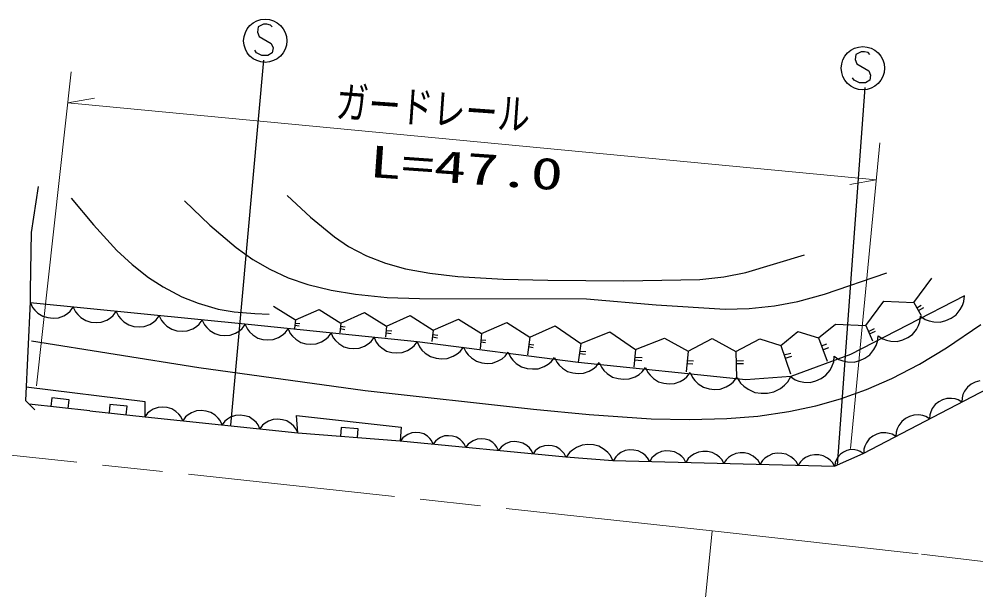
# Model space of a CAD drawing. Units: millimetres, scale not verified. Extents: x 40000 to 680000, y 20000 to 380000.
# Drawn here: x 368972 to 424351, y 285736 to 318751 of the extents above; entities that cross this region are included whole.
import ezdxf
from ezdxf.enums import TextEntityAlignment as Align

# ---------------------------------------------------------------- set-up
doc = ezdxf.new("R2010")
doc.units = ezdxf.units.MM
doc.header["$LTSCALE"] = 1000
doc.linetypes.add('CHAIN', pattern=[18.5, 12, -1.5, 3.5, -1.5])
for name, color, linetype, lineweight in [('M-BGD', 7, 'Continuous', 25), ('M-BGD-EXST', 7, 'Continuous', 25), ('M-BMK', 2, 'CHAIN', 13), ('M-STR-HTXT', 7, 'Continuous', 13)]:
    doc.layers.add(name, color=color, linetype=linetype, lineweight=lineweight)
doc.styles.add('ＭＳ ゴシック', font='')
doc.styles.get('ＭＳ ゴシック').set_extended_font_data('MS Gothic')

msp = doc.modelspace()

# ---------------------------------------------------------------- linework, layer by layer
at = {"layer": 'M-BGD'}
for p, q in [((370076, 309062), (369677, 306400)), ((384494, 308544), (385828, 307293)), ((371983, 308395), (373269, 306844)), ((378536, 308246), (380009, 306839)), ((373269, 306844), (374627, 305372)), ((380009, 306839), (381539, 305536)), ((385828, 307293), (387222, 306150)), ((369677, 306400), (369611, 303072)), ((387222, 306150), (388044, 305602)), ((374627, 305372), (375506, 304558)), ((381539, 305536), (382507, 304847)), ((388044, 305602), (389071, 305064)), ((382507, 304847), (383476, 304281)), ((389071, 305064), (390181, 304637)), ((390181, 304637), (391340, 304314)), ((411039, 304092), (414431, 305118)), ((375506, 304558), (376465, 303809)), ((383476, 304281), (384552, 303794)), ((391340, 304314), (392735, 304047)), ((392735, 304047), (394360, 303854)), ((409766, 303842), (411039, 304092)), ((415593, 302835), (419197, 304075)), ((376465, 303809), (377313, 303260)), ((384552, 303794), (385678, 303407)), ((394360, 303854), (396981, 303700)), ((396981, 303700), (399577, 303652)), ((399577, 303652), (403966, 303611)), ((403966, 303611), (408381, 303680)), ((408381, 303680), (409766, 303842)), ((420767, 302361), (421808, 303768)), ((369611, 303072), (369611, 302407)), ((377313, 303260), (378391, 302696)), ((385678, 303407), (387042, 303069)), ((387042, 303069), (388445, 302835)), ((369611, 302407), (369344, 296683)), ((378391, 302696), (379328, 302315)), ((388445, 302835), (390281, 302657)), ((390281, 302657), (392144, 302582)), ((392144, 302582), (401822, 302575)), ((401822, 302575), (405839, 302219)), ((412690, 302167), (414051, 302426)), ((414051, 302426), (415593, 302835)), ((423687, 302739), (417098, 299345)), ((417979, 301035), (419020, 302441)), ((419020, 302441), (420767, 302361)), ((423571, 302192), (423652, 302415)), ((423652, 302415), (423687, 302739)), ((382422, 301076), (369603, 302340)), ((369620, 302338), (369744, 302075)), ((369744, 302075), (369878, 301910)), ((369878, 301910), (370062, 301741)), ((371769, 301719), (371933, 301854)), ((371933, 301854), (372107, 302087)), ((372107, 302087), (372231, 301823)), ((372231, 301823), (372366, 301659)), ((374420, 301602), (374595, 301836)), ((374595, 301836), (374719, 301572)), ((379328, 302315), (380489, 301978)), ((380489, 301978), (381415, 301814)), ((383694, 302144), (384963, 301351)), ((384963, 301351), (386329, 301963)), ((386329, 301963), (387598, 301170)), ((405839, 302219), (409847, 301976)), ((409847, 301976), (411235, 302016)), ((411235, 302016), (412690, 302167)), ((420767, 302361), (421186, 301611)), ((420942, 302049), (421193, 302196)), ((421023, 301903), (421330, 302073)), ((423204, 301651), (423438, 301945)), ((423438, 301945), (423571, 302192)), ((370062, 301741), (370346, 301562)), ((370346, 301562), (370639, 301482)), ((370639, 301482), (370938, 301452)), ((370938, 301452), (371241, 301471)), ((371241, 301471), (371555, 301590)), ((371555, 301590), (371769, 301719)), ((372366, 301659), (372550, 301490)), ((372550, 301490), (372833, 301310)), ((372833, 301310), (373126, 301230)), ((373728, 301220), (374042, 301339)), ((374042, 301339), (374256, 301468)), ((374256, 301468), (374420, 301602)), ((374719, 301572), (374853, 301408)), ((374853, 301408), (375037, 301238)), ((376743, 301217), (376908, 301351)), ((376908, 301351), (377082, 301585)), ((377082, 301585), (377206, 301321)), ((377206, 301321), (377340, 301157)), ((379395, 301100), (379569, 301333)), ((379569, 301333), (379693, 301070)), ((381415, 301814), (382611, 301719)), ((382611, 301719), (383451, 301692)), ((384963, 301351), (384914, 300854)), ((387598, 301170), (388964, 301783)), ((388964, 301783), (390233, 300990)), ((390233, 300990), (391598, 301602)), ((391598, 301602), (392944, 300757)), ((392944, 300757), (394396, 301404)), ((394396, 301404), (395741, 300559)), ((421113, 301249), (421147, 301562)), ((421147, 301562), (421417, 301378)), ((421417, 301378), (421640, 301297)), ((421640, 301297), (421914, 301238)), ((422289, 301227), (422618, 301318)), ((422618, 301318), (422923, 301459)), ((422923, 301459), (423204, 301651)), ((373126, 301230), (373425, 301200)), ((373425, 301200), (373728, 301220)), ((375037, 301238), (375320, 301059)), ((375320, 301059), (375614, 300979)), ((375614, 300979), (375912, 300949)), ((375912, 300949), (376216, 300969)), ((376216, 300969), (376529, 301088)), ((376529, 301088), (376743, 301217)), ((377340, 301157), (377524, 300987)), ((377524, 300987), (377808, 300808)), ((377808, 300808), (378101, 300728)), ((378101, 300728), (378400, 300698)), ((378400, 300698), (378703, 300717)), ((378703, 300717), (379017, 300836)), ((379017, 300836), (379231, 300966)), ((379231, 300966), (379395, 301100)), ((379693, 301070), (379828, 300905)), ((379828, 300905), (380012, 300736)), ((380012, 300736), (380295, 300557)), ((381504, 300585), (381718, 300714)), ((381718, 300714), (381882, 300849)), ((381882, 300849), (382057, 301082)), ((382057, 301082), (382181, 300818)), ((382181, 300818), (382315, 300654)), ((392006, 300077), (382422, 301076)), ((384370, 300597), (384544, 300831)), ((384544, 300831), (384668, 300567)), ((384933, 301042), (385174, 301018)), ((384946, 301171), (385217, 301147)), ((387598, 301170), (387538, 300601)), ((387564, 300848), (387830, 300804)), ((387579, 300987), (387852, 300954)), ((390233, 300990), (390179, 300348)), ((390212, 300748), (390551, 300718)), ((392944, 300757), (392856, 300112)), ((395741, 300559), (397193, 301205)), ((397193, 301205), (398538, 300360)), ((398538, 300360), (399990, 301007)), ((399990, 301007), (401480, 299986)), ((415251, 300314), (416231, 301115)), ((416231, 301115), (417979, 301035)), ((417979, 301035), (418373, 300144)), ((418138, 300675), (418481, 300846)), ((420681, 300513), (420907, 300796)), ((420907, 300796), (421034, 301034)), ((421034, 301034), (421113, 301249)), ((421914, 301238), (422289, 301227)), ((422649, 299727), (424631, 301080)), ((380295, 300557), (380588, 300477)), ((380588, 300477), (380887, 300447)), ((380887, 300447), (381190, 300466)), ((381190, 300466), (381504, 300585)), ((382315, 300654), (382499, 300485)), ((382499, 300485), (382782, 300305)), ((382782, 300305), (383076, 300225)), ((383076, 300225), (383374, 300195)), ((383374, 300195), (383678, 300215)), ((383678, 300215), (383991, 300334)), ((383991, 300334), (384205, 300463)), ((384205, 300463), (384370, 300597)), ((384668, 300567), (384802, 300403)), ((384802, 300403), (384986, 300233)), ((384986, 300233), (385270, 300054)), ((386479, 300083), (386693, 300212)), ((386693, 300212), (386857, 300346)), ((386857, 300346), (387031, 300580)), ((387031, 300580), (387155, 300316)), ((387155, 300316), (387290, 300152)), ((389344, 300095), (389519, 300328)), ((389519, 300328), (389643, 300065)), ((390200, 300598), (390508, 300568)), ((392891, 300370), (393185, 300311)), ((392910, 300505), (393206, 300461)), ((395741, 300559), (395664, 299675)), ((395710, 300208), (395991, 300183)), ((398538, 300360), (398395, 299328)), ((401480, 299986), (403157, 300655)), ((403157, 300655), (404647, 299634)), ((404647, 299634), (406324, 300303)), ((406324, 300303), (407697, 299553)), ((407697, 299553), (409085, 300276)), ((409085, 300276), (410458, 299526)), ((410458, 299526), (411846, 300249)), ((411846, 300249), (413058, 299881)), ((413058, 299881), (414039, 300682)), ((414039, 300682), (415251, 300314)), ((415251, 300314), (415735, 298962)), ((418192, 300554), (418535, 300710)), ((418662, 300102), (418697, 300426)), ((418697, 300426), (418958, 300249)), ((418958, 300249), (419173, 300171)), ((419173, 300171), (419437, 300114)), ((419799, 300104), (420116, 300191)), ((420116, 300191), (420410, 300327)), ((420410, 300327), (420681, 300513)), ((369687, 300147), (379365, 298600)), ((385270, 300054), (385563, 299974)), ((385563, 299974), (385862, 299944)), ((385862, 299944), (386165, 299964)), ((386165, 299964), (386479, 300083)), ((387290, 300152), (387474, 299982)), ((387474, 299982), (387757, 299803)), ((387757, 299803), (388050, 299723)), ((388050, 299723), (388349, 299693)), ((388349, 299693), (388652, 299712)), ((388652, 299712), (388966, 299831)), ((388966, 299831), (389180, 299961)), ((389180, 299961), (389344, 300095)), ((389643, 300065), (389777, 299900)), ((389777, 299900), (389961, 299731)), ((389961, 299731), (390244, 299552)), ((391453, 299580), (391667, 299709)), ((391667, 299709), (391832, 299844)), ((391832, 299844), (392006, 300077)), ((401324, 298879), (392006, 300077)), ((392013, 300076), (392144, 299790)), ((392144, 299790), (392287, 299611)), ((392287, 299611), (392483, 299426)), ((394505, 299525), (394696, 299776)), ((394696, 299776), (394822, 299500)), ((395699, 300081), (395969, 300054)), ((398461, 299808), (398729, 299754)), ((398481, 299949), (398772, 299904)), ((401480, 299986), (401329, 298900)), ((404647, 299634), (404549, 298615)), ((413058, 299881), (413615, 298228)), ((415417, 299850), (415728, 299969)), ((415499, 299620), (415835, 299754)), ((418214, 299338), (418448, 299632)), ((418448, 299632), (418581, 299879)), ((418581, 299879), (418662, 300102)), ((419437, 300114), (419799, 300104)), ((421095, 298797), (422649, 299727)), ((390244, 299552), (390538, 299472)), ((390538, 299472), (390836, 299442)), ((390836, 299442), (391140, 299461)), ((391140, 299461), (391453, 299580)), ((392483, 299426), (392787, 299229)), ((392787, 299229), (393103, 299139)), ((393103, 299139), (393425, 299103)), ((393425, 299103), (393753, 299121)), ((393753, 299121), (394093, 299245)), ((394093, 299245), (394326, 299382)), ((394326, 299382), (394505, 299525)), ((394822, 299500), (394960, 299327)), ((394960, 299327), (395149, 299149)), ((395149, 299149), (395442, 298959)), ((396699, 298975), (396923, 299107)), ((396923, 299107), (397096, 299245)), ((397096, 299245), (397280, 299486)), ((397280, 299486), (397411, 299199)), ((397411, 299199), (397554, 299020)), ((399772, 298935), (399963, 299185)), ((399963, 299185), (400089, 298909)), ((401399, 299401), (401749, 299369)), ((401419, 299549), (401770, 299519)), ((404606, 299205), (405029, 299176)), ((407697, 299553), (407583, 298350)), ((410458, 299526), (410497, 298004)), ((413244, 299328), (413650, 299433)), ((413305, 299147), (413693, 299262)), ((417098, 299345), (413637, 298081)), ((416122, 298924), (416157, 299249)), ((416157, 299249), (416427, 299065)), ((416427, 299065), (416650, 298984)), ((417628, 299005), (417933, 299146)), ((417933, 299146), (418214, 299338)), ((379365, 298600), (389009, 297266)), ((395442, 298959), (395746, 298873)), ((395746, 298873), (396056, 298838)), ((396056, 298838), (396372, 298855)), ((396372, 298855), (396699, 298975)), ((397554, 299020), (397750, 298835)), ((397750, 298835), (398054, 298638)), ((398054, 298638), (398370, 298548)), ((398370, 298548), (398692, 298512)), ((398692, 298512), (399020, 298530)), ((399020, 298530), (399360, 298655)), ((399360, 298655), (399593, 298792)), ((399593, 298792), (399772, 298935)), ((400089, 298909), (400227, 298737)), ((400227, 298737), (400416, 298559)), ((400416, 298559), (400709, 298369)), ((411041, 297881), (401324, 298879)), ((401966, 298385), (402190, 298517)), ((402190, 298517), (402363, 298654)), ((402363, 298654), (402547, 298895)), ((402547, 298895), (402678, 298609)), ((402678, 298609), (402821, 298430)), ((404589, 299035), (405007, 299005)), ((405039, 298344), (405230, 298594)), ((405230, 298594), (405356, 298319)), ((407629, 298839), (407963, 298812)), ((407644, 298996), (408006, 298983)), ((410472, 298991), (410908, 299005)), ((410476, 298833), (410908, 298833)), ((415908, 298454), (416040, 298701)), ((416040, 298701), (416122, 298924)), ((416650, 298984), (416924, 298925)), ((416924, 298925), (417299, 298914)), ((417299, 298914), (417628, 299005)), ((419490, 297963), (421095, 298797)), ((400709, 298369), (401013, 298282)), ((401013, 298282), (401323, 298248)), ((401323, 298248), (401639, 298264)), ((401639, 298264), (401966, 298385)), ((402821, 298430), (403017, 298245)), ((403017, 298245), (403321, 298048)), ((403321, 298048), (403637, 297958)), ((403637, 297958), (403959, 297922)), ((404287, 297939), (404627, 298064)), ((404627, 298064), (404860, 298201)), ((404860, 298201), (405039, 298344)), ((405356, 298319), (405494, 298146)), ((405494, 298146), (405683, 297968)), ((405683, 297968), (405976, 297778)), ((407457, 297926), (407630, 298064)), ((407630, 298064), (407814, 298305)), ((407814, 298305), (407945, 298018)), ((407945, 298018), (408088, 297839)), ((410306, 297753), (410497, 298004)), ((410538, 298005), (410731, 297699)), ((413637, 298081), (411041, 297881)), ((413459, 297766), (413637, 298081)), ((413616, 298071), (413887, 297888)), ((415087, 297827), (415392, 297968)), ((415392, 297968), (415674, 298161)), ((415674, 298161), (415908, 298454)), ((418022, 297318), (419490, 297963)), ((376274, 296616), (369381, 297470)), ((403959, 297922), (404287, 297939)), ((405976, 297778), (406280, 297692)), ((406280, 297692), (406590, 297657)), ((406590, 297657), (406906, 297674)), ((406906, 297674), (407233, 297794)), ((407233, 297794), (407457, 297926)), ((408088, 297839), (408284, 297654)), ((408284, 297654), (408588, 297457)), ((408588, 297457), (408904, 297367)), ((409554, 297349), (409894, 297474)), ((409894, 297474), (410127, 297611)), ((410127, 297611), (410306, 297753)), ((410731, 297699), (410922, 297518)), ((410922, 297518), (411174, 297338)), ((413034, 297384), (413277, 297576)), ((413277, 297576), (413459, 297766)), ((413887, 297888), (414110, 297806)), ((414110, 297806), (414384, 297748)), ((414384, 297748), (414759, 297737)), ((414759, 297737), (415087, 297827)), ((417830, 293621), (425484, 297615)), ((423873, 297469), (423700, 297230)), ((424086, 297630), (423873, 297469)), ((424320, 297752), (424086, 297630)), ((424575, 297835), (424320, 297752)), ((370867, 296837), (370811, 296340)), ((371861, 296724), (370867, 296837)), ((389009, 297266), (398749, 296186)), ((408904, 297367), (409226, 297331)), ((409226, 297331), (409554, 297349)), ((411174, 297338), (411551, 297161)), ((411551, 297161), (411924, 297108)), ((411924, 297108), (412296, 297117)), ((412296, 297117), (412666, 297189)), ((412666, 297189), (413034, 297384)), ((416516, 296777), (418022, 297318)), ((423549, 296853), (423534, 296597)), ((423605, 297031), (423549, 296853)), ((423700, 297230), (423605, 297031)), ((369344, 296683), (369877, 296150)), ((373071, 296084), (369544, 296483)), ((371805, 296227), (371861, 296724)), ((374227, 296466), (374176, 295969)), ((375222, 296363), (374227, 296466)), ((375170, 295866), (375222, 296363)), ((376274, 295751), (376274, 296616)), ((377015, 296292), (376739, 296189)), ((377282, 296308), (377015, 296292)), ((377545, 296281), (377282, 296308)), ((377803, 296209), (377545, 296281)), ((413525, 296049), (415093, 296378)), ((415093, 296378), (416516, 296777)), ((421995, 296458), (421830, 296229)), ((422199, 296612), (421995, 296458)), ((422423, 296728), (422199, 296612)), ((422666, 296807), (422423, 296728)), ((422947, 296812), (422666, 296807)), ((423155, 296778), (422947, 296812)), ((423325, 296725), (423155, 296778)), ((423534, 296597), (423325, 296725)), ((373071, 296084), (376274, 295751)), ((376405, 295959), (376250, 295754)), ((376274, 295751), (385101, 294819)), ((376550, 296076), (376405, 295959)), ((376739, 296189), (376550, 296076)), ((378051, 296050), (377803, 296209)), ((378213, 295900), (378051, 296050)), ((378330, 295755), (378213, 295900)), ((378438, 295523), (378330, 295755)), ((378600, 295737), (378438, 295523)), ((378751, 295860), (378600, 295737)), ((378949, 295978), (378751, 295860)), ((379238, 296086), (378949, 295978)), ((379517, 296103), (379238, 296086)), ((379792, 296074), (379517, 296103)), ((380061, 295999), (379792, 296074)), ((380321, 295833), (380061, 295999)), ((380490, 295676), (380321, 295833)), ((381490, 295820), (381214, 295716)), ((381757, 295836), (381490, 295820)), ((382020, 295808), (381757, 295836)), ((382278, 295737), (382020, 295808)), ((382527, 295578), (382278, 295737)), ((385101, 294819), (385035, 295818)), ((385035, 295818), (391091, 295152)), ((398749, 296186), (401973, 295874)), ((401973, 295874), (405564, 295632)), ((409932, 295643), (411736, 295793)), ((411736, 295793), (413525, 296049)), ((420508, 295763), (420274, 295641)), ((420763, 295846), (420508, 295763)), ((421058, 295851), (420763, 295846)), ((421275, 295816), (421058, 295851)), ((421453, 295760), (421275, 295816)), ((421672, 295626), (421453, 295760)), ((421686, 295870), (421672, 295626)), ((421740, 296040), (421686, 295870)), ((421830, 296229), (421740, 296040)), ((380612, 295524), (380490, 295676)), ((380725, 295281), (380612, 295524)), ((380880, 295486), (380725, 295281)), ((381025, 295603), (380880, 295486)), ((381214, 295716), (381025, 295603)), ((382688, 295428), (382527, 295578)), ((382805, 295283), (382688, 295428)), ((382913, 295050), (382805, 295283)), ((383068, 295255), (382913, 295050)), ((383213, 295373), (383068, 295255)), ((383402, 295485), (383213, 295373)), ((383678, 295589), (383402, 295485)), ((383945, 295605), (383678, 295589)), ((384208, 295577), (383945, 295605)), ((384466, 295506), (384208, 295577)), ((384714, 295347), (384466, 295506)), ((384876, 295197), (384714, 295347)), ((384993, 295052), (384876, 295197)), ((405564, 295632), (407770, 295583)), ((407770, 295583), (409932, 295643)), ((419887, 295241), (419792, 295042)), ((420060, 295480), (419887, 295241)), ((420274, 295641), (420060, 295480)), ((385101, 294819), (384993, 295052)), ((385101, 294819), (391025, 294353)), ((387604, 295124), (387564, 294625)), ((388601, 295046), (387604, 295124)), ((388561, 294547), (388601, 295046)), ((391091, 295152), (391025, 294353)), ((391310, 294631), (391186, 294529)), ((391473, 294730), (391310, 294631)), ((391711, 294821), (391473, 294730)), ((391941, 294837), (391711, 294821)), ((392168, 294815), (391941, 294837)), ((392391, 294755), (392168, 294815)), ((392607, 294619), (392391, 294755)), ((392747, 294491), (392607, 294619)), ((393602, 294637), (393364, 294546)), ((393832, 294653), (393602, 294637)), ((394059, 294631), (393832, 294653)), ((394282, 294571), (394059, 294631)), ((418387, 294623), (418183, 294469)), ((418611, 294739), (418387, 294623)), ((418853, 294818), (418611, 294739)), ((419135, 294823), (418853, 294818)), ((419342, 294789), (419135, 294823)), ((419512, 294736), (419342, 294789)), ((419721, 294608), (419512, 294736)), ((419736, 294864), (419721, 294608)), ((419792, 295042), (419736, 294864)), ((391025, 294353), (400609, 293422)), ((391186, 294529), (391054, 294350)), ((392850, 294367), (392747, 294491)), ((392945, 294167), (392850, 294367)), ((393077, 294345), (392945, 294167)), ((393201, 294447), (393077, 294345)), ((393364, 294546), (393201, 294447)), ((394498, 294436), (394282, 294571)), ((394639, 294307), (394498, 294436)), ((394741, 294183), (394639, 294307)), ((394836, 293983), (394741, 294183)), ((394968, 294161), (394836, 293983)), ((395092, 294263), (394968, 294161)), ((395255, 294362), (395092, 294263)), ((395493, 294453), (395255, 294362)), ((395723, 294469), (395493, 294453)), ((395950, 294447), (395723, 294469)), ((396173, 294387), (395950, 294447)), ((396389, 294252), (396173, 294387)), ((396530, 294124), (396389, 294252)), ((396632, 293999), (396530, 294124)), ((396997, 294094), (396866, 293986)), ((397168, 294198), (396997, 294094)), ((397418, 294294), (397168, 294198)), ((397661, 294311), (397418, 294294)), ((397900, 294288), (397661, 294311)), ((398135, 294225), (397900, 294288)), ((398362, 294082), (398135, 294225)), ((398510, 293947), (398362, 294082)), ((399374, 294076), (399136, 293985)), ((399605, 294092), (399374, 294076)), ((399832, 294070), (399605, 294092)), ((400055, 294010), (399832, 294070)), ((401562, 294110), (401227, 293972)), ((401889, 294140), (401562, 294110)), ((402212, 294116), (401889, 294140)), ((402531, 294039), (402212, 294116)), ((418018, 294240), (417927, 294051)), ((418183, 294469), (418018, 294240)), ((396727, 293799), (396632, 293999)), ((396866, 293986), (396727, 293799)), ((398618, 293816), (398510, 293947)), ((398718, 293605), (398618, 293816)), ((398850, 293783), (398718, 293605)), ((398974, 293886), (398850, 293783)), ((399136, 293985), (398974, 293886)), ((400271, 293874), (400055, 294010)), ((400411, 293746), (400271, 293874)), ((400514, 293622), (400411, 293746)), ((400609, 293422), (400514, 293622)), ((400826, 293676), (400645, 293419)), ((401000, 293826), (400826, 293676)), ((401227, 293972), (401000, 293826)), ((402842, 293854), (402531, 294039)), ((403046, 293676), (402842, 293854)), ((403196, 293503), (403046, 293676)), ((403631, 293550), (403502, 293428)), ((403802, 293672), (403631, 293550)), ((404057, 293791), (403802, 293672)), ((404310, 293827), (404057, 293791)), ((404562, 293820), (404310, 293827)), ((404813, 293772), (404562, 293820)), ((405062, 293639), (404813, 293772)), ((405226, 293509), (405062, 293639)), ((405902, 293618), (405730, 293496)), ((406157, 293737), (405902, 293618)), ((406410, 293772), (406157, 293737)), ((406662, 293766), (406410, 293772)), ((406912, 293717), (406662, 293766)), ((407161, 293585), (406912, 293717)), ((407326, 293455), (407161, 293585)), ((408021, 293585), (407842, 293457)), ((408289, 293710), (408021, 293585)), ((408554, 293747), (408289, 293710)), ((408818, 293740), (408554, 293747)), ((409080, 293689), (408818, 293740)), ((409341, 293550), (409080, 293689)), ((409513, 293414), (409341, 293550)), ((410455, 293625), (410200, 293506)), ((410708, 293661), (410455, 293625)), ((410960, 293654), (410708, 293661)), ((411211, 293606), (410960, 293654)), ((411460, 293473), (411211, 293606)), ((412587, 293598), (412320, 293473)), ((412852, 293635), (412587, 293598)), ((413116, 293628), (412852, 293635)), ((413379, 293578), (413116, 293628)), ((413639, 293439), (413379, 293578)), ((414754, 293514), (414499, 293395)), ((415007, 293549), (414754, 293514)), ((415259, 293543), (415007, 293549)), ((415510, 293494), (415259, 293543)), ((416166, 292889), (417830, 293621)), ((416507, 293590), (416352, 293404)), ((416690, 293710), (416507, 293590)), ((416888, 293797), (416690, 293710)), ((417100, 293851), (416888, 293797)), ((417341, 293839), (417100, 293851)), ((417516, 293798), (417341, 293839)), ((417659, 293742), (417516, 293798)), ((417830, 293621), (417659, 293742)), ((417874, 293881), (417859, 293637)), ((417927, 294051), (417874, 293881)), ((400609, 293422), (403338, 293222)), ((403338, 293222), (403196, 293503)), ((403338, 293222), (416166, 292889)), ((403502, 293428), (403370, 293221)), ((405349, 293380), (405226, 293509)), ((405470, 293167), (405349, 293380)), ((405601, 293373), (405470, 293167)), ((405730, 293496), (405601, 293373)), ((407448, 293325), (407326, 293455)), ((407569, 293112), (407448, 293325)), ((407707, 293329), (407569, 293112)), ((407842, 293457), (407707, 293329)), ((409642, 293278), (409513, 293414)), ((409768, 293055), (409642, 293278)), ((409900, 293262), (409768, 293055)), ((410029, 293384), (409900, 293262)), ((410200, 293506), (410029, 293384)), ((411624, 293343), (411460, 293473)), ((411747, 293214), (411624, 293343)), ((411868, 293001), (411747, 293214)), ((412005, 293217), (411868, 293001)), ((412141, 293346), (412005, 293217)), ((412320, 293473), (412141, 293346)), ((413812, 293302), (413639, 293439)), ((413941, 293167), (413812, 293302)), ((414067, 292944), (413941, 293167)), ((414198, 293150), (414067, 292944)), ((414327, 293273), (414198, 293150)), ((414499, 293395), (414327, 293273)), ((415758, 293362), (415510, 293494)), ((415923, 293232), (415758, 293362)), ((416046, 293102), (415923, 293232)), ((416166, 292889), (416046, 293102)), ((416209, 293105), (416182, 292896)), ((416264, 293247), (416209, 293105)), ((416352, 293404), (416264, 293247))]:
    msp.add_line(p, q, dxfattribs=at)
at = {"layer": 'M-BGD-EXST'}
for p, q in [((383117, 318451), (382817, 318301)), ((383317, 318451), (383117, 318451)), ((383517, 318401), (383317, 318451)), ((382817, 318301), (382767, 318001)), ((382767, 318001), (382867, 317751)), ((383617, 318301), (383517, 318401)), ((382867, 317751), (383567, 317351)), ((383567, 317351), (383667, 317101)), ((382717, 316801), (382617, 316951)), ((383017, 316651), (382717, 316801)), ((383617, 316801), (383367, 316651)), ((383667, 317101), (383617, 316801)), ((417711, 316864), (417411, 316714)), ((417911, 316864), (417711, 316864)), ((418111, 316814), (417911, 316864)), ((418211, 316714), (418111, 316814)), ((381224, 295259), (383136, 316371)), ((383367, 316651), (383017, 316651)), ((417411, 316714), (417361, 316414)), ((417361, 316414), (417461, 316164)), ((417461, 316164), (418161, 315764)), ((418161, 315764), (418261, 315514)), ((417311, 315214), (417211, 315364)), ((417611, 315064), (417311, 315214)), ((418211, 315214), (417961, 315064)), ((418261, 315514), (418211, 315214)), ((417931, 314789), (416314, 292954)), ((417961, 315064), (417611, 315064))]:
    msp.add_line(p, q, dxfattribs=at)
for centre in [(383217, 317501), (417811, 315914)]:
    msp.add_circle(centre, 1250, dxfattribs=at)
at = {"layer": 'M-BMK'}
for p, q in [((409093, 289159), (367354, 293649)), ((409093, 289159), (421204, 287804)), ((421204, 287804), (432533, 286443))]:
    msp.add_line(p, q, dxfattribs=at)
at = {"layer": 'M-STR-HTXT'}
for p, q in [((371977, 315695), (369980, 297542)), ((371797, 313913), (373330, 314189)), ((371797, 313913), (418588, 309452)), ((418790, 311595), (417088, 293912)), ((418588, 309452), (417055, 309176)), ((409093, 289159), (406142, 259788))]:
    msp.add_line(p, q, dxfattribs=at)

# ---------------------------------------------------------------- texts
at = {"layer": 'M-STR-HTXT', "style": 'ＭＳ ゴシック'}
for s, width, p in [('ガードレール', 0.75, (387222, 312529)), ('L=47.0', 1.5, (389157, 309074))]:
    msp.add_text(s, height=1833, rotation=356, dxfattribs=dict(at, width=width)).set_placement(p, align=Align.BOTTOM_LEFT)

doc.saveas('drawing.dxf')
